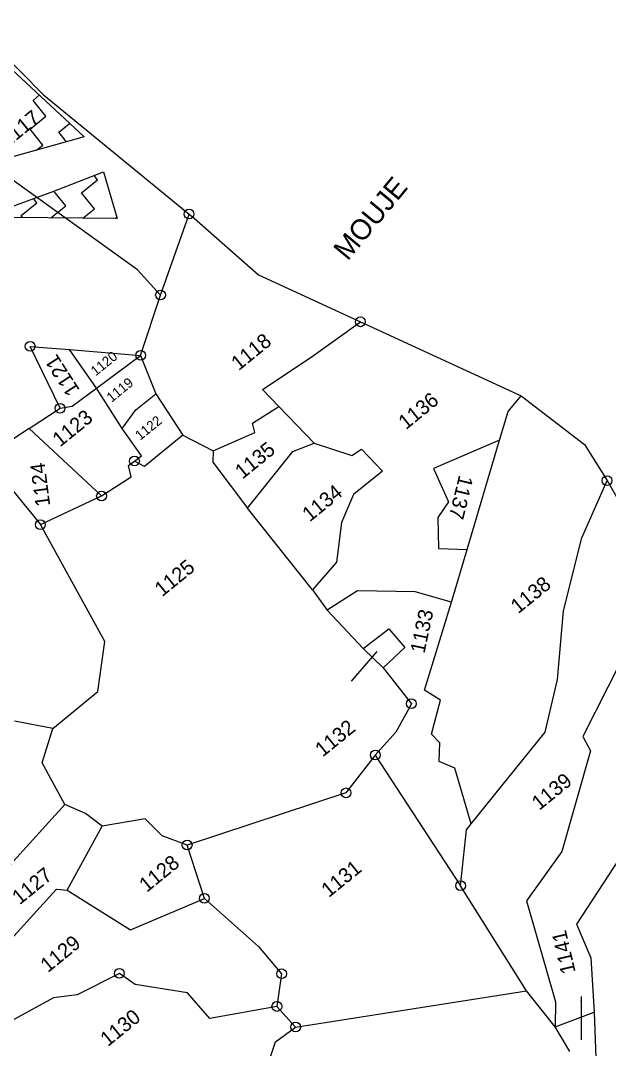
# Model space of a CAD drawing. Header units: metres. Extents: x 309685 to 314009, y 1915455 to 1919798.
# Drawn here: x 312962 to 313260, y 1918654 to 1919175 of the extents above; entities that cross this region are included whole.
import ezdxf

# ---------------------------------------------------------------- set-up
doc = ezdxf.new("R2010")
doc.units = ezdxf.units.M
for name, color, linetype in [('OFF', 1, 'Continuous'), ('POLY_HATCH', 12, 'Continuous'), ('POLY_PARCEL', 6, 'Continuous'), ('TEXT_MAPOUT', 7, 'Continuous'), ('TEXT_PARCEL', 7, 'Continuous'), ('V_BOUND_LINE', 7, 'Continuous')]:
    doc.layers.add(name, color=color, linetype=linetype)
doc.styles.add('TEXT_MAP', font='')
doc.styles.get('TEXT_MAP').set_extended_font_data('Kruti Dev 050')
doc.dimstyles.get("Standard").update_dxf_attribs({"dimtxt": 0.18, "dimasz": 0.18, "dimexe": 0.18, "dimexo": 0.0625, "dimgap": 0.09, "dimtad": 0, "dimtih": 1, "dimtoh": 1, "dimdec": 4, "dimzin": 0, "dimdsep": 46, "dimtxsty": 'Standard', "dimcen": 0.09, "dimadec": 0, "dimazin": 0, "dimtfac": 1, "dimtdec": 4, "dimtofl": 0, "dimtmove": 0, "dimatfit": 3, "dimfxl": 1, "dimtolj": 1, "dimtzin": 0, "dimarcsym": 0})

msp = doc.modelspace()

# ---------------------------------------------------------------- linework, layer by layer
for centre in [(313047.06, 1919076.69), (313032.6, 1919035.72), (313133.75, 1919022.18), (312966.63, 1919009.76), (313022.5, 1919005.21), (312981.73, 1918978.43), (313019.41, 1918951.75), (313258.56, 1918941.89), (313002.74, 1918934.09), (312971.83, 1918919.63), (313159.5, 1918829.02), (313141.26, 1918803.08), (313126.41, 1918783.95), (313046.06, 1918757.54), (313184.41, 1918736.97), (313054.76, 1918730.59), (313011.79, 1918692.66), (313093.88, 1918692.42), (313091.45, 1918675.92), (313100.92, 1918665.51)]:
    msp.add_circle(centre, 2.47)
at = {"layer": 'OFF'}
msp.add_line((313092.44, 1918979.31), (313110.38, 1918960.81), dxfattribs=at)
at = {"layer": 'POLY_HATCH'}
for p, q in [((312943.36, 1919162.66), (312993.97, 1919115.66)), ((312993.97, 1919115.66), (312954.14, 1919104.55)), ((312978.59, 1919088.21), (313003.73, 1919097.98)), ((313003.73, 1919097.98), (313010.66, 1919074.45)), ((312932.02, 1919071.21), (312978.59, 1919088.21)), ((313010.66, 1919074.45), (312957.97, 1919074.98))]:
    msp.add_line(p, q, dxfattribs=at)
at = {"layer": 'POLY_HATCH', "linetype": 'Continuous'}
for p, q in [((312968.07, 1919134.16), (312971.26, 1919136.75)), ((312974.59, 1919126.12), (312968.07, 1919134.16)), ((312966.55, 1919119.59), (312974.59, 1919126.12)), ((312981.12, 1919118.08), (312986.59, 1919122.52)), ((312973.08, 1919111.55), (312966.55, 1919119.59)), ((312985.1, 1919113.19), (312981.12, 1919118.08)), ((312969.85, 1919108.93), (312973.08, 1919111.55)), ((313000.71, 1919093.96), (312998.95, 1919096.12)), ((312992.67, 1919087.43), (313000.71, 1919093.96)), ((312970.06, 1919082.41), (312968.37, 1919084.48)), ((312984.63, 1919080.9), (312978.66, 1919088.24)), ((312999.2, 1919079.39), (312992.67, 1919087.43)), ((313007.24, 1919085.91), (313007.28, 1919085.94)), ((313007.31, 1919085.82), (313007.24, 1919085.91)), ((312962.01, 1919075.88), (312970.06, 1919082.41)), ((312977.1, 1919074.79), (312984.63, 1919080.9)), ((312993.33, 1919074.63), (312999.2, 1919079.39)), ((312962.78, 1919074.93), (312962.01, 1919075.88)), ((313009.56, 1919074.46), (313010.44, 1919075.18))]:
    msp.add_line(p, q, dxfattribs=at)
at = {"layer": 'POLY_PARCEL'}
for p, q in [((313020.97, 1919048.46), (312913.94, 1919125.24)), ((313032.6, 1919035.72), (313047.06, 1919076.69)), ((313032.6, 1919035.72), (313020.97, 1919048.46)), ((313022.5, 1919005.21), (313032.6, 1919035.72)), ((313108.84, 1919004.3), (313133.75, 1919022.18)), ((312981.73, 1918978.43), (312966.63, 1919009.76)), ((312966.63, 1919009.76), (312986.61, 1919008.13)), ((313000.13, 1918988.56), (312986.61, 1919008.13)), ((312986.61, 1919008.13), (313022.5, 1919005.21)), ((313000.13, 1918988.56), (313022.5, 1919005.21)), ((313022.5, 1919005.21), (313030.27, 1918985.8)), ((313084.12, 1918987.96), (313108.84, 1919004.3)), ((312987.96, 1918979.5), (313000.13, 1918988.56)), ((313013.1, 1918968.25), (313000.13, 1918988.56)), ((313020.09, 1918977.64), (313030.27, 1918985.8)), ((313030.27, 1918985.8), (313043.82, 1918964.81)), ((313092.44, 1918979.31), (313084.12, 1918987.96)), ((313208.47, 1918976.79), (313215.06, 1918984.68)), ((312966.05, 1918968.15), (312981.73, 1918978.43)), ((312981.73, 1918978.43), (312987.96, 1918979.5)), ((313013.1, 1918968.25), (313020.09, 1918977.64)), ((313079.11, 1918970.93), (313092.44, 1918979.31)), ((313204.13, 1918962.25), (313208.47, 1918976.79)), ((313080.32, 1918966.24), (313079.11, 1918970.93)), ((312966.05, 1918968.15), (312943.95, 1918953.69)), ((313002.74, 1918934.09), (312966.05, 1918968.15)), ((313023.03, 1918954.42), (313013.1, 1918968.25)), ((313043.82, 1918964.81), (313024.52, 1918948.98)), ((313043.82, 1918964.81), (313059.29, 1918956.95)), ((313059.29, 1918956.95), (313080.32, 1918966.24)), ((313099.47, 1918956.65), (313110.38, 1918960.81)), ((313110.38, 1918960.81), (313129.35, 1918954.64)), ((313204.13, 1918962.25), (313170.71, 1918947.96)), ((313187.68, 1918907.08), (313204.13, 1918962.25)), ((313019.41, 1918951.75), (313023.03, 1918954.42)), ((313059.29, 1918956.95), (313059.05, 1918951.24)), ((313076.68, 1918927.93), (313099.47, 1918956.65)), ((313129.35, 1918954.64), (313134.25, 1918957.81)), ((313134.25, 1918957.81), (313144.98, 1918946.58)), ((312943.95, 1918953.69), (312971.83, 1918919.63)), ((313016.33, 1918949.47), (313019.41, 1918951.75)), ((313017.71, 1918943.78), (313016.33, 1918949.47)), ((313024.52, 1918948.98), (313019.41, 1918951.75)), ((313059.05, 1918951.24), (313076.68, 1918927.93)), ((313002.74, 1918934.09), (313017.71, 1918943.78)), ((313144.98, 1918946.58), (313130.22, 1918934.77)), ((313170.71, 1918947.96), (313178.33, 1918931.08)), ((313245.71, 1918912.96), (313258.56, 1918941.89)), ((312971.83, 1918919.63), (313002.74, 1918934.09)), ((313130.22, 1918934.77), (313124.18, 1918920.62)), ((313109.53, 1918886.67), (313076.68, 1918927.93)), ((313178.33, 1918931.08), (313172.93, 1918923.26)), ((313172.93, 1918923.26), (313173.18, 1918907.48)), ((313004.37, 1918860.51), (312971.83, 1918919.63)), ((313124.18, 1918920.62), (313121.63, 1918900.55)), ((313236.47, 1918875.93), (313245.71, 1918912.96)), ((313173.18, 1918907.48), (313187.68, 1918907.08)), ((313179.74, 1918880.44), (313187.68, 1918907.08)), ((313121.63, 1918900.55), (313109.53, 1918886.67)), ((313286.72, 1918892.37), (313246.26, 1918812.47)), ((313109.53, 1918886.67), (313116.97, 1918876.42)), ((313132.18, 1918886.13), (313116.97, 1918876.42)), ((313161.39, 1918885.57), (313132.18, 1918886.13)), ((313179.74, 1918880.44), (313161.39, 1918885.57)), ((313116.97, 1918876.42), (313135.17, 1918857)), ((313166.14, 1918835.82), (313179.74, 1918880.44)), ((313233.41, 1918841.28), (313236.47, 1918875.93)), ((313135.17, 1918857), (313148.16, 1918866.94)), ((313148.16, 1918866.94), (313156.22, 1918857.51)), ((313000.95, 1918835.28), (313004.37, 1918860.51)), ((313145.2, 1918847.14), (313135.17, 1918857)), ((313156.22, 1918857.51), (313145.2, 1918847.14)), ((313145.2, 1918847.14), (313159.5, 1918829.02)), ((313227.15, 1918814.56), (313233.41, 1918841.28)), ((312978.09, 1918816.52), (313000.95, 1918835.28)), ((313174.22, 1918830.85), (313166.14, 1918835.82)), ((313159.5, 1918829.02), (313151.74, 1918814.63)), ((313169.62, 1918813.56), (313174.22, 1918830.85)), ((312978.09, 1918816.52), (312958.67, 1918820.13)), ((312972.71, 1918799.2), (312978.09, 1918816.52)), ((313151.74, 1918814.63), (313141.26, 1918803.08)), ((313173.97, 1918809.21), (313169.62, 1918813.56)), ((313189.82, 1918768.3), (313227.15, 1918814.56)), ((313173.54, 1918799.75), (313173.97, 1918809.21)), ((313246.26, 1918812.47), (313250.19, 1918805.14)), ((313141.26, 1918803.08), (313126.41, 1918783.95)), ((313141.26, 1918803.08), (313184.41, 1918736.97)), ((313250.19, 1918805.14), (313235.6, 1918754.25)), ((312984.13, 1918778.07), (312972.71, 1918799.2)), ((313181.46, 1918796.48), (313173.54, 1918799.75)), ((313189.82, 1918768.3), (313181.46, 1918796.48)), ((313126.41, 1918783.95), (313046.06, 1918757.54)), ((312984.13, 1918778.07), (312935.37, 1918724.36)), ((312994.71, 1918773.52), (312984.13, 1918778.07)), ((313003.1, 1918767.18), (312994.71, 1918773.52)), ((312985.42, 1918734.68), (313003.1, 1918767.18)), ((313024.82, 1918770.86), (313003.1, 1918767.18)), ((313033.42, 1918762.26), (313024.82, 1918770.86)), ((313187.36, 1918765.26), (313189.82, 1918768.3)), ((313046.06, 1918757.54), (313033.42, 1918762.26)), ((313184.41, 1918736.97), (313187.36, 1918765.26)), ((313054.76, 1918730.59), (313046.06, 1918757.54)), ((313235.6, 1918754.25), (313217.69, 1918729.4)), ((313264.66, 1918750.51), (313243.06, 1918717.62)), ((312948.37, 1918700.61), (312980.01, 1918735.31)), ((312980.01, 1918735.31), (312985.42, 1918734.68)), ((313217.84, 1918683.81), (313184.41, 1918736.97)), ((312985.42, 1918734.68), (313017.4, 1918714.67)), ((313017.4, 1918714.67), (313054.76, 1918730.59)), ((313054.76, 1918730.59), (313082.09, 1918706.31)), ((313217.69, 1918729.4), (313232.46, 1918678.28)), ((313243.06, 1918717.62), (313250.25, 1918700.5)), ((313082.09, 1918706.31), (313093.88, 1918692.42)), ((313250.25, 1918700.5), (313252.08, 1918673.1)), ((313011.79, 1918692.66), (312990.37, 1918681.82)), ((313019.83, 1918687.04), (313011.79, 1918692.66)), ((313093.88, 1918692.42), (313091.45, 1918675.92)), ((313046.23, 1918682.84), (313019.83, 1918687.04)), ((313100.92, 1918665.51), (313217.84, 1918683.81)), ((313232.33, 1918665.53), (313217.84, 1918683.81)), ((312978.49, 1918680.31), (312951.66, 1918665.61)), ((312990.37, 1918681.82), (312978.49, 1918680.31)), ((313057.62, 1918669.79), (313046.23, 1918682.84)), ((313232.46, 1918678.28), (313232.33, 1918665.53)), ((313091.45, 1918675.92), (313057.62, 1918669.79)), ((313091.45, 1918675.92), (313100.92, 1918665.51)), ((313232.33, 1918665.53), (313252.08, 1918673.1)), ((313252.08, 1918673.1), (313252.8, 1918649.95)), ((313090.75, 1918657.97), (313100.92, 1918665.51)), ((313239.66, 1918653.08), (313232.33, 1918665.53)), ((313084.21, 1918638.7), (313090.75, 1918657.97))]:
    msp.add_line(p, q, dxfattribs=at)
at = {"layer": 'V_BOUND_LINE'}
for p, q in [((312936.22, 1919174.53), (312973.32, 1919136.92)), ((312973.32, 1919136.92), (313047.06, 1919076.69)), ((313047.06, 1919076.69), (313049.62, 1919074.6)), ((313049.62, 1919074.6), (313082.22, 1919045.9)), ((313082.22, 1919045.9), (313133.75, 1919022.18)), ((313133.75, 1919022.18), (313215.06, 1918984.68)), ((313215.06, 1918984.68), (313247.04, 1918960.12)), ((313247.04, 1918960.12), (313258.56, 1918941.89)), ((313258.56, 1918941.89), (313286.72, 1918892.37))]:
    msp.add_line(p, q, dxfattribs=at)

# ---------------------------------------------------------------- texts
at = {"layer": 'TEXT_MAPOUT', "ltscale": 10}
msp.add_text('MOUJE', height=10.358, rotation=50.3662, dxfattribs=at).set_placement((313127.28, 1919052.62))
at = {"layer": 'TEXT_PARCEL', "style": 'TEXT_MAP'}
for s, height, rotation, p in [('1117', 7.458, 39.0714, (312955.04, 1919110.02)), ('1118', 7.458, 39.0714, (313072.14, 1918997.19)), ('1121', 7.458, 122.8594, (312991.96, 1918987.71)), ('1120', 4.972, 39.0714, (312999.79, 1918994.53)), ('1119', 4.972, 39.0714, (313007.82, 1918981.19)), ('1136', 7.458, 39.0714, (313156.77, 1918967.35)), ('1123', 7.458, 39.0714, (312981.74, 1918958.58)), ('1122', 4.972, 39.0714, (313022.27, 1918961.97)), ('1135', 7.458, 39.0714, (313074.06, 1918942.34)), ('1124', 7.458, 97.3523, (312976.81, 1918929.26)), ('1137', 7.458, 256.2182, (313183.7, 1918945)), ('1134', 7.458, 39.0714, (313108.1, 1918920.74)), ('1125', 7.458, 39.0714, (313033.39, 1918882.85)), ('1138', 7.458, 39.0714, (313213.58, 1918874.25)), ('1133', 7.458, 77.9605, (313166.12, 1918854.12)), ('1132', 7.458, 39.0714, (313114.62, 1918801.78)), ('1139', 7.458, 39.0714, (313224.23, 1918774.79)), ('1128', 7.458, 39.0714, (313025.6, 1918733.33)), ('1127', 7.458, 39.0714, (312961.29, 1918727.04)), ('1131', 7.458, 39.0714, (313117.73, 1918730.7)), ('1141', 7.458, 103.1741, (313242.69, 1918693.35)), ('1129', 7.458, 39.0714, (312975.6, 1918692.74)), ('1130', 7.458, 39.0714, (313005.92, 1918655.31))]:
    msp.add_text(s, height=height, rotation=rotation, dxfattribs=at).set_placement(p)

# ---------------------------------------------------------------- leaders
for points in [[(313129.26, 1918840.4), (313142.15, 1918855.5)], [(313245.43, 1918680.91), (313245.46, 1918659.02)]]:
    msp.add_leader(points, dimstyle='Standard', override={"dimtxt": 2.5, "dimasz": 2.5, "dimexe": 1.25, "dimexo": 0.625, "dimgap": 0.625, "dimtad": 1, "dimtih": 0, "dimtoh": 0, "dimzin": 8, "dimcen": 2.5, "dimtofl": 1})

doc.saveas('drawing.dxf')
